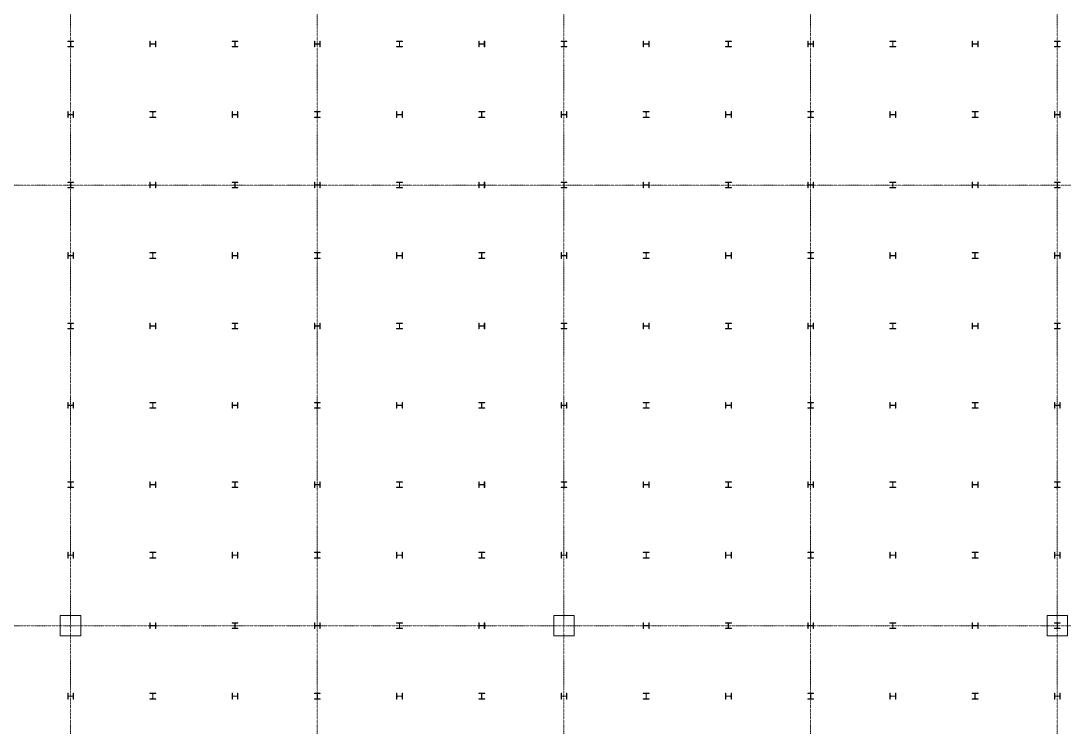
# Model space of a CAD drawing. Extents: x -32000 to 290600, y -111057 to 131250.
# Drawn here: x 33106 to 68632, y 26546 to 50589 of the extents above; entities that cross this region are included whole.
import ezdxf

# ---------------------------------------------------------------- set-up
doc = ezdxf.new("R2010")
doc.units = 0
doc.header["$LTSCALE"] = 5
doc.linetypes.add('H12PL2$0$JJP_三點線', pattern=[0.9, 0.3, -0.15, 0, -0.15, 0, -0.15, 0, -0.15])
doc.layers.add('H12PL2$0$S-COL', color=252, linetype='Continuous')
doc.layers.add('H12PL2$0$S-GRID', color=252, linetype='Continuous')

# ---------------------------------------------------------------- blocks, each defined once
blk = doc.blocks.new('H12PL2')
at = {"layer": 'H12PL2$0$S-COL', "lineweight": 0, "flags": 128}
for points in [[(34900, 49700), (34900, 49712), (34817, 49712, -0.41421356), (34804, 49725), (34804, 49875, -0.41421356), (34817, 49888), (34900, 49888), (34900, 49900), (34700, 49900), (34700, 49888), (34783, 49888, -0.41421356), (34796, 49875), (34796, 49725, -0.41421356), (34783, 49712), (34700, 49712), (34700, 49700)], [(37700, 49900), (37688, 49900), (37688, 49817, -0.41421356), (37675, 49804), (37525, 49804, -0.41421356), (37512, 49817), (37512, 49900), (37500, 49900), (37500, 49700), (37512, 49700), (37512, 49783, -0.41421356), (37525, 49796), (37675, 49796, -0.41421356), (37688, 49783), (37688, 49700), (37700, 49700)], [(40500, 49700), (40500, 49712), (40417, 49712, -0.41421356), (40404, 49725), (40404, 49875, -0.41421356), (40417, 49888), (40500, 49888), (40500, 49900), (40300, 49900), (40300, 49888), (40383, 49888, -0.41421356), (40396, 49875), (40396, 49725, -0.41421356), (40383, 49712), (40300, 49712), (40300, 49700)], [(43300, 49900), (43288, 49900), (43288, 49817, -0.41421356), (43275, 49804), (43125, 49804, -0.41421356), (43112, 49817), (43112, 49900), (43100, 49900), (43100, 49700), (43112, 49700), (43112, 49783, -0.41421356), (43125, 49796), (43275, 49796, -0.41421356), (43288, 49783), (43288, 49700), (43300, 49700)], [(46100, 49700), (46100, 49712), (46017, 49712, -0.41421356), (46004, 49725), (46004, 49875, -0.41421356), (46017, 49888), (46100, 49888), (46100, 49900), (45900, 49900), (45900, 49888), (45983, 49888, -0.41421356), (45996, 49875), (45996, 49725, -0.41421356), (45983, 49712), (45900, 49712), (45900, 49700)], [(48900, 49900), (48888, 49900), (48888, 49817, -0.41421356), (48875, 49804), (48725, 49804, -0.41421356), (48712, 49817), (48712, 49900), (48700, 49900), (48700, 49700), (48712, 49700), (48712, 49783, -0.41421356), (48725, 49796), (48875, 49796, -0.41421356), (48888, 49783), (48888, 49700), (48900, 49700)], [(51700, 49700), (51700, 49712), (51617, 49712, -0.41421356), (51604, 49725), (51604, 49875, -0.41421356), (51617, 49888), (51700, 49888), (51700, 49900), (51500, 49900), (51500, 49888), (51583, 49888, -0.41421356), (51596, 49875), (51596, 49725, -0.41421356), (51583, 49712), (51500, 49712), (51500, 49700)], [(54500, 49900), (54488, 49900), (54488, 49817, -0.41421356), (54475, 49804), (54325, 49804, -0.41421356), (54312, 49817), (54312, 49900), (54300, 49900), (54300, 49700), (54312, 49700), (54312, 49783, -0.41421356), (54325, 49796), (54475, 49796, -0.41421356), (54488, 49783), (54488, 49700), (54500, 49700)], [(57300, 49700), (57300, 49712), (57217, 49712, -0.41421356), (57204, 49725), (57204, 49875, -0.41421356), (57217, 49888), (57300, 49888), (57300, 49900), (57100, 49900), (57100, 49888), (57183, 49888, -0.41421356), (57196, 49875), (57196, 49725, -0.41421356), (57183, 49712), (57100, 49712), (57100, 49700)], [(60100, 49900), (60088, 49900), (60088, 49817, -0.41421356), (60075, 49804), (59925, 49804, -0.41421356), (59912, 49817), (59912, 49900), (59900, 49900), (59900, 49700), (59912, 49700), (59912, 49783, -0.41421356), (59925, 49796), (60075, 49796, -0.41421356), (60088, 49783), (60088, 49700), (60100, 49700)], [(62900, 49700), (62900, 49712), (62817, 49712, -0.41421356), (62804, 49725), (62804, 49875, -0.41421356), (62817, 49888), (62900, 49888), (62900, 49900), (62700, 49900), (62700, 49888), (62783, 49888, -0.41421356), (62796, 49875), (62796, 49725, -0.41421356), (62783, 49712), (62700, 49712), (62700, 49700)], [(65700, 49900), (65688, 49900), (65688, 49817, -0.41421356), (65675, 49804), (65525, 49804, -0.41421356), (65512, 49817), (65512, 49900), (65500, 49900), (65500, 49700), (65512, 49700), (65512, 49783, -0.41421356), (65525, 49796), (65675, 49796, -0.41421356), (65688, 49783), (65688, 49700), (65700, 49700)], [(68500, 49700), (68500, 49712), (68417, 49712, -0.41421356), (68404, 49725), (68404, 49875, -0.41421356), (68417, 49888), (68500, 49888), (68500, 49900), (68300, 49900), (68300, 49888), (68383, 49888, -0.41421356), (68396, 49875), (68396, 49725, -0.41421356), (68383, 49712), (68300, 49712), (68300, 49700)], [(34900, 47500), (34888, 47500), (34888, 47417, -0.41421356), (34875, 47404), (34725, 47404, -0.41421356), (34712, 47417), (34712, 47500), (34700, 47500), (34700, 47300), (34712, 47300), (34712, 47383, -0.41421356), (34725, 47396), (34875, 47396, -0.41421356), (34888, 47383), (34888, 47300), (34900, 47300)], [(37700, 47300), (37700, 47312), (37617, 47312, -0.41421356), (37604, 47325), (37604, 47475, -0.41421356), (37617, 47488), (37700, 47488), (37700, 47500), (37500, 47500), (37500, 47488), (37583, 47488, -0.41421356), (37596, 47475), (37596, 47325, -0.41421356), (37583, 47312), (37500, 47312), (37500, 47300)], [(40500, 47500), (40488, 47500), (40488, 47417, -0.41421356), (40475, 47404), (40325, 47404, -0.41421356), (40312, 47417), (40312, 47500), (40300, 47500), (40300, 47300), (40312, 47300), (40312, 47383, -0.41421356), (40325, 47396), (40475, 47396, -0.41421356), (40488, 47383), (40488, 47300), (40500, 47300)], [(43300, 47300), (43300, 47312), (43217, 47312, -0.41421356), (43204, 47325), (43204, 47475, -0.41421356), (43217, 47488), (43300, 47488), (43300, 47500), (43100, 47500), (43100, 47488), (43183, 47488, -0.41421356), (43196, 47475), (43196, 47325, -0.41421356), (43183, 47312), (43100, 47312), (43100, 47300)], [(46100, 47500), (46088, 47500), (46088, 47417, -0.41421356), (46075, 47404), (45925, 47404, -0.41421356), (45912, 47417), (45912, 47500), (45900, 47500), (45900, 47300), (45912, 47300), (45912, 47383, -0.41421356), (45925, 47396), (46075, 47396, -0.41421356), (46088, 47383), (46088, 47300), (46100, 47300)], [(48900, 47300), (48900, 47312), (48817, 47312, -0.41421356), (48804, 47325), (48804, 47475, -0.41421356), (48817, 47488), (48900, 47488), (48900, 47500), (48700, 47500), (48700, 47488), (48783, 47488, -0.41421356), (48796, 47475), (48796, 47325, -0.41421356), (48783, 47312), (48700, 47312), (48700, 47300)], [(51700, 47500), (51688, 47500), (51688, 47417, -0.41421356), (51675, 47404), (51525, 47404, -0.41421356), (51512, 47417), (51512, 47500), (51500, 47500), (51500, 47300), (51512, 47300), (51512, 47383, -0.41421356), (51525, 47396), (51675, 47396, -0.41421356), (51688, 47383), (51688, 47300), (51700, 47300)], [(54500, 47300), (54500, 47312), (54417, 47312, -0.41421356), (54404, 47325), (54404, 47475, -0.41421356), (54417, 47488), (54500, 47488), (54500, 47500), (54300, 47500), (54300, 47488), (54383, 47488, -0.41421356), (54396, 47475), (54396, 47325, -0.41421356), (54383, 47312), (54300, 47312), (54300, 47300)], [(57300, 47500), (57288, 47500), (57288, 47417, -0.41421356), (57275, 47404), (57125, 47404, -0.41421356), (57112, 47417), (57112, 47500), (57100, 47500), (57100, 47300), (57112, 47300), (57112, 47383, -0.41421356), (57125, 47396), (57275, 47396, -0.41421356), (57288, 47383), (57288, 47300), (57300, 47300)], [(60100, 47300), (60100, 47312), (60017, 47312, -0.41421356), (60004, 47325), (60004, 47475, -0.41421356), (60017, 47488), (60100, 47488), (60100, 47500), (59900, 47500), (59900, 47488), (59983, 47488, -0.41421356), (59996, 47475), (59996, 47325, -0.41421356), (59983, 47312), (59900, 47312), (59900, 47300)], [(62900, 47500), (62888, 47500), (62888, 47417, -0.41421356), (62875, 47404), (62725, 47404, -0.41421356), (62712, 47417), (62712, 47500), (62700, 47500), (62700, 47300), (62712, 47300), (62712, 47383, -0.41421356), (62725, 47396), (62875, 47396, -0.41421356), (62888, 47383), (62888, 47300), (62900, 47300)], [(65700, 47300), (65700, 47312), (65617, 47312, -0.41421356), (65604, 47325), (65604, 47475, -0.41421356), (65617, 47488), (65700, 47488), (65700, 47500), (65500, 47500), (65500, 47488), (65583, 47488, -0.41421356), (65596, 47475), (65596, 47325, -0.41421356), (65583, 47312), (65500, 47312), (65500, 47300)], [(68500, 47500), (68488, 47500), (68488, 47417, -0.41421356), (68475, 47404), (68325, 47404, -0.41421356), (68312, 47417), (68312, 47500), (68300, 47500), (68300, 47300), (68312, 47300), (68312, 47383, -0.41421356), (68325, 47396), (68475, 47396, -0.41421356), (68488, 47383), (68488, 47300), (68500, 47300)], [(34900, 44900), (34900, 44912), (34817, 44912, -0.41421356), (34804, 44925), (34804, 45075, -0.41421356), (34817, 45088), (34900, 45088), (34900, 45100), (34700, 45100), (34700, 45088), (34783, 45088, -0.41421356), (34796, 45075), (34796, 44925, -0.41421356), (34783, 44912), (34700, 44912), (34700, 44900)], [(37700, 45100), (37688, 45100), (37688, 45017, -0.41421356), (37675, 45004), (37525, 45004, -0.41421356), (37512, 45017), (37512, 45100), (37500, 45100), (37500, 44900), (37512, 44900), (37512, 44983, -0.41421356), (37525, 44996), (37675, 44996, -0.41421356), (37688, 44983), (37688, 44900), (37700, 44900)], [(40500, 44900), (40500, 44912), (40417, 44912, -0.41421356), (40404, 44925), (40404, 45075, -0.41421356), (40417, 45088), (40500, 45088), (40500, 45100), (40300, 45100), (40300, 45088), (40383, 45088, -0.41421356), (40396, 45075), (40396, 44925, -0.41421356), (40383, 44912), (40300, 44912), (40300, 44900)], [(43300, 45100), (43288, 45100), (43288, 45017, -0.41421356), (43275, 45004), (43125, 45004, -0.41421356), (43112, 45017), (43112, 45100), (43100, 45100), (43100, 44900), (43112, 44900), (43112, 44983, -0.41421356), (43125, 44996), (43275, 44996, -0.41421356), (43288, 44983), (43288, 44900), (43300, 44900)], [(46100, 44900), (46100, 44912), (46017, 44912, -0.41421356), (46004, 44925), (46004, 45075, -0.41421356), (46017, 45088), (46100, 45088), (46100, 45100), (45900, 45100), (45900, 45088), (45983, 45088, -0.41421356), (45996, 45075), (45996, 44925, -0.41421356), (45983, 44912), (45900, 44912), (45900, 44900)], [(48900, 45100), (48888, 45100), (48888, 45017, -0.41421356), (48875, 45004), (48725, 45004, -0.41421356), (48712, 45017), (48712, 45100), (48700, 45100), (48700, 44900), (48712, 44900), (48712, 44983, -0.41421356), (48725, 44996), (48875, 44996, -0.41421356), (48888, 44983), (48888, 44900), (48900, 44900)], [(51700, 44900), (51700, 44912), (51617, 44912, -0.41421356), (51604, 44925), (51604, 45075, -0.41421356), (51617, 45088), (51700, 45088), (51700, 45100), (51500, 45100), (51500, 45088), (51583, 45088, -0.41421356), (51596, 45075), (51596, 44925, -0.41421356), (51583, 44912), (51500, 44912), (51500, 44900)], [(54500, 45100), (54488, 45100), (54488, 45017, -0.41421356), (54475, 45004), (54325, 45004, -0.41421356), (54312, 45017), (54312, 45100), (54300, 45100), (54300, 44900), (54312, 44900), (54312, 44983, -0.41421356), (54325, 44996), (54475, 44996, -0.41421356), (54488, 44983), (54488, 44900), (54500, 44900)], [(57300, 44900), (57300, 44912), (57217, 44912, -0.41421356), (57204, 44925), (57204, 45075, -0.41421356), (57217, 45088), (57300, 45088), (57300, 45100), (57100, 45100), (57100, 45088), (57183, 45088, -0.41421356), (57196, 45075), (57196, 44925, -0.41421356), (57183, 44912), (57100, 44912), (57100, 44900)], [(60100, 45100), (60088, 45100), (60088, 45017, -0.41421356), (60075, 45004), (59925, 45004, -0.41421356), (59912, 45017), (59912, 45100), (59900, 45100), (59900, 44900), (59912, 44900), (59912, 44983, -0.41421356), (59925, 44996), (60075, 44996, -0.41421356), (60088, 44983), (60088, 44900), (60100, 44900)], [(62900, 44900), (62900, 44912), (62817, 44912, -0.41421356), (62804, 44925), (62804, 45075, -0.41421356), (62817, 45088), (62900, 45088), (62900, 45100), (62700, 45100), (62700, 45088), (62783, 45088, -0.41421356), (62796, 45075), (62796, 44925, -0.41421356), (62783, 44912), (62700, 44912), (62700, 44900)], [(65700, 45100), (65688, 45100), (65688, 45017, -0.41421356), (65675, 45004), (65525, 45004, -0.41421356), (65512, 45017), (65512, 45100), (65500, 45100), (65500, 44900), (65512, 44900), (65512, 44983, -0.41421356), (65525, 44996), (65675, 44996, -0.41421356), (65688, 44983), (65688, 44900), (65700, 44900)], [(68500, 44900), (68500, 44912), (68417, 44912, -0.41421356), (68404, 44925), (68404, 45075, -0.41421356), (68417, 45088), (68500, 45088), (68500, 45100), (68300, 45100), (68300, 45088), (68383, 45088, -0.41421356), (68396, 45075), (68396, 44925, -0.41421356), (68383, 44912), (68300, 44912), (68300, 44900)], [(34900, 42700), (34888, 42700), (34888, 42617, -0.41421356), (34875, 42604), (34725, 42604, -0.41421356), (34712, 42617), (34712, 42700), (34700, 42700), (34700, 42500), (34712, 42500), (34712, 42583, -0.41421356), (34725, 42596), (34875, 42596, -0.41421356), (34888, 42583), (34888, 42500), (34900, 42500)], [(37700, 42500), (37700, 42512), (37617, 42512, -0.41421356), (37604, 42525), (37604, 42675, -0.41421356), (37617, 42688), (37700, 42688), (37700, 42700), (37500, 42700), (37500, 42688), (37583, 42688, -0.41421356), (37596, 42675), (37596, 42525, -0.41421356), (37583, 42512), (37500, 42512), (37500, 42500)], [(40500, 42700), (40488, 42700), (40488, 42617, -0.41421356), (40475, 42604), (40325, 42604, -0.41421356), (40312, 42617), (40312, 42700), (40300, 42700), (40300, 42500), (40312, 42500), (40312, 42583, -0.41421356), (40325, 42596), (40475, 42596, -0.41421356), (40488, 42583), (40488, 42500), (40500, 42500)], [(43300, 42500), (43300, 42512), (43217, 42512, -0.41421356), (43204, 42525), (43204, 42675, -0.41421356), (43217, 42688), (43300, 42688), (43300, 42700), (43100, 42700), (43100, 42688), (43183, 42688, -0.41421356), (43196, 42675), (43196, 42525, -0.41421356), (43183, 42512), (43100, 42512), (43100, 42500)], [(46100, 42700), (46088, 42700), (46088, 42617, -0.41421356), (46075, 42604), (45925, 42604, -0.41421356), (45912, 42617), (45912, 42700), (45900, 42700), (45900, 42500), (45912, 42500), (45912, 42583, -0.41421356), (45925, 42596), (46075, 42596, -0.41421356), (46088, 42583), (46088, 42500), (46100, 42500)], [(48900, 42500), (48900, 42512), (48817, 42512, -0.41421356), (48804, 42525), (48804, 42675, -0.41421356), (48817, 42688), (48900, 42688), (48900, 42700), (48700, 42700), (48700, 42688), (48783, 42688, -0.41421356), (48796, 42675), (48796, 42525, -0.41421356), (48783, 42512), (48700, 42512), (48700, 42500)], [(51700, 42700), (51688, 42700), (51688, 42617, -0.41421356), (51675, 42604), (51525, 42604, -0.41421356), (51512, 42617), (51512, 42700), (51500, 42700), (51500, 42500), (51512, 42500), (51512, 42583, -0.41421356), (51525, 42596), (51675, 42596, -0.41421356), (51688, 42583), (51688, 42500), (51700, 42500)], [(54500, 42500), (54500, 42512), (54417, 42512, -0.41421356), (54404, 42525), (54404, 42675, -0.41421356), (54417, 42688), (54500, 42688), (54500, 42700), (54300, 42700), (54300, 42688), (54383, 42688, -0.41421356), (54396, 42675), (54396, 42525, -0.41421356), (54383, 42512), (54300, 42512), (54300, 42500)], [(57300, 42700), (57288, 42700), (57288, 42617, -0.41421356), (57275, 42604), (57125, 42604, -0.41421356), (57112, 42617), (57112, 42700), (57100, 42700), (57100, 42500), (57112, 42500), (57112, 42583, -0.41421356), (57125, 42596), (57275, 42596, -0.41421356), (57288, 42583), (57288, 42500), (57300, 42500)], [(60100, 42500), (60100, 42512), (60017, 42512, -0.41421356), (60004, 42525), (60004, 42675, -0.41421356), (60017, 42688), (60100, 42688), (60100, 42700), (59900, 42700), (59900, 42688), (59983, 42688, -0.41421356), (59996, 42675), (59996, 42525, -0.41421356), (59983, 42512), (59900, 42512), (59900, 42500)], [(62900, 42700), (62888, 42700), (62888, 42617, -0.41421356), (62875, 42604), (62725, 42604, -0.41421356), (62712, 42617), (62712, 42700), (62700, 42700), (62700, 42500), (62712, 42500), (62712, 42583, -0.41421356), (62725, 42596), (62875, 42596, -0.41421356), (62888, 42583), (62888, 42500), (62900, 42500)], [(65700, 42500), (65700, 42512), (65617, 42512, -0.41421356), (65604, 42525), (65604, 42675, -0.41421356), (65617, 42688), (65700, 42688), (65700, 42700), (65500, 42700), (65500, 42688), (65583, 42688, -0.41421356), (65596, 42675), (65596, 42525, -0.41421356), (65583, 42512), (65500, 42512), (65500, 42500)], [(68500, 42700), (68488, 42700), (68488, 42617, -0.41421356), (68475, 42604), (68325, 42604, -0.41421356), (68312, 42617), (68312, 42700), (68300, 42700), (68300, 42500), (68312, 42500), (68312, 42583, -0.41421356), (68325, 42596), (68475, 42596, -0.41421356), (68488, 42583), (68488, 42500), (68500, 42500)], [(34900, 40100), (34900, 40112), (34817, 40112, -0.41421356), (34804, 40125), (34804, 40275, -0.41421356), (34817, 40288), (34900, 40288), (34900, 40300), (34700, 40300), (34700, 40288), (34783, 40288, -0.41421356), (34796, 40275), (34796, 40125, -0.41421356), (34783, 40112), (34700, 40112), (34700, 40100)], [(37700, 40300), (37688, 40300), (37688, 40217, -0.41421356), (37675, 40204), (37525, 40204, -0.41421356), (37512, 40217), (37512, 40300), (37500, 40300), (37500, 40100), (37512, 40100), (37512, 40183, -0.41421356), (37525, 40196), (37675, 40196, -0.41421356), (37688, 40183), (37688, 40100), (37700, 40100)], [(40500, 40100), (40500, 40112), (40417, 40112, -0.41421356), (40404, 40125), (40404, 40275, -0.41421356), (40417, 40288), (40500, 40288), (40500, 40300), (40300, 40300), (40300, 40288), (40383, 40288, -0.41421356), (40396, 40275), (40396, 40125, -0.41421356), (40383, 40112), (40300, 40112), (40300, 40100)], [(43300, 40300), (43288, 40300), (43288, 40217, -0.41421356), (43275, 40204), (43125, 40204, -0.41421356), (43112, 40217), (43112, 40300), (43100, 40300), (43100, 40100), (43112, 40100), (43112, 40183, -0.41421356), (43125, 40196), (43275, 40196, -0.41421356), (43288, 40183), (43288, 40100), (43300, 40100)], [(46100, 40100), (46100, 40112), (46017, 40112, -0.41421356), (46004, 40125), (46004, 40275, -0.41421356), (46017, 40288), (46100, 40288), (46100, 40300), (45900, 40300), (45900, 40288), (45983, 40288, -0.41421356), (45996, 40275), (45996, 40125, -0.41421356), (45983, 40112), (45900, 40112), (45900, 40100)], [(48900, 40300), (48888, 40300), (48888, 40217, -0.41421356), (48875, 40204), (48725, 40204, -0.41421356), (48712, 40217), (48712, 40300), (48700, 40300), (48700, 40100), (48712, 40100), (48712, 40183, -0.41421356), (48725, 40196), (48875, 40196, -0.41421356), (48888, 40183), (48888, 40100), (48900, 40100)], [(51700, 40100), (51700, 40112), (51617, 40112, -0.41421356), (51604, 40125), (51604, 40275, -0.41421356), (51617, 40288), (51700, 40288), (51700, 40300), (51500, 40300), (51500, 40288), (51583, 40288, -0.41421356), (51596, 40275), (51596, 40125, -0.41421356), (51583, 40112), (51500, 40112), (51500, 40100)], [(54500, 40300), (54488, 40300), (54488, 40217, -0.41421356), (54475, 40204), (54325, 40204, -0.41421356), (54312, 40217), (54312, 40300), (54300, 40300), (54300, 40100), (54312, 40100), (54312, 40183, -0.41421356), (54325, 40196), (54475, 40196, -0.41421356), (54488, 40183), (54488, 40100), (54500, 40100)], [(57300, 40100), (57300, 40112), (57217, 40112, -0.41421356), (57204, 40125), (57204, 40275, -0.41421356), (57217, 40288), (57300, 40288), (57300, 40300), (57100, 40300), (57100, 40288), (57183, 40288, -0.41421356), (57196, 40275), (57196, 40125, -0.41421356), (57183, 40112), (57100, 40112), (57100, 40100)], [(60100, 40300), (60088, 40300), (60088, 40217, -0.41421356), (60075, 40204), (59925, 40204, -0.41421356), (59912, 40217), (59912, 40300), (59900, 40300), (59900, 40100), (59912, 40100), (59912, 40183, -0.41421356), (59925, 40196), (60075, 40196, -0.41421356), (60088, 40183), (60088, 40100), (60100, 40100)], [(62900, 40100), (62900, 40112), (62817, 40112, -0.41421356), (62804, 40125), (62804, 40275, -0.41421356), (62817, 40288), (62900, 40288), (62900, 40300), (62700, 40300), (62700, 40288), (62783, 40288, -0.41421356), (62796, 40275), (62796, 40125, -0.41421356), (62783, 40112), (62700, 40112), (62700, 40100)], [(65700, 40300), (65688, 40300), (65688, 40217, -0.41421356), (65675, 40204), (65525, 40204, -0.41421356), (65512, 40217), (65512, 40300), (65500, 40300), (65500, 40100), (65512, 40100), (65512, 40183, -0.41421356), (65525, 40196), (65675, 40196, -0.41421356), (65688, 40183), (65688, 40100), (65700, 40100)], [(68500, 40100), (68500, 40112), (68417, 40112, -0.41421356), (68404, 40125), (68404, 40275, -0.41421356), (68417, 40288), (68500, 40288), (68500, 40300), (68300, 40300), (68300, 40288), (68383, 40288, -0.41421356), (68396, 40275), (68396, 40125, -0.41421356), (68383, 40112), (68300, 40112), (68300, 40100)], [(34900, 37600), (34888, 37600), (34888, 37517, -0.41421356), (34875, 37504), (34725, 37504, -0.41421356), (34712, 37517), (34712, 37600), (34700, 37600), (34700, 37400), (34712, 37400), (34712, 37483, -0.41421356), (34725, 37496), (34875, 37496, -0.41421356), (34888, 37483), (34888, 37400), (34900, 37400)], [(37700, 37400), (37700, 37412), (37617, 37412, -0.41421356), (37604, 37425), (37604, 37575, -0.41421356), (37617, 37588), (37700, 37588), (37700, 37600), (37500, 37600), (37500, 37588), (37583, 37588, -0.41421356), (37596, 37575), (37596, 37425, -0.41421356), (37583, 37412), (37500, 37412), (37500, 37400)], [(40500, 37600), (40488, 37600), (40488, 37517, -0.41421356), (40475, 37504), (40325, 37504, -0.41421356), (40312, 37517), (40312, 37600), (40300, 37600), (40300, 37400), (40312, 37400), (40312, 37483, -0.41421356), (40325, 37496), (40475, 37496, -0.41421356), (40488, 37483), (40488, 37400), (40500, 37400)], [(43300, 37400), (43300, 37412), (43217, 37412, -0.41421356), (43204, 37425), (43204, 37575, -0.41421356), (43217, 37588), (43300, 37588), (43300, 37600), (43100, 37600), (43100, 37588), (43183, 37588, -0.41421356), (43196, 37575), (43196, 37425, -0.41421356), (43183, 37412), (43100, 37412), (43100, 37400)], [(46100, 37600), (46088, 37600), (46088, 37517, -0.41421356), (46075, 37504), (45925, 37504, -0.41421356), (45912, 37517), (45912, 37600), (45900, 37600), (45900, 37400), (45912, 37400), (45912, 37483, -0.41421356), (45925, 37496), (46075, 37496, -0.41421356), (46088, 37483), (46088, 37400), (46100, 37400)], [(48900, 37400), (48900, 37412), (48817, 37412, -0.41421356), (48804, 37425), (48804, 37575, -0.41421356), (48817, 37588), (48900, 37588), (48900, 37600), (48700, 37600), (48700, 37588), (48783, 37588, -0.41421356), (48796, 37575), (48796, 37425, -0.41421356), (48783, 37412), (48700, 37412), (48700, 37400)], [(51700, 37600), (51688, 37600), (51688, 37517, -0.41421356), (51675, 37504), (51525, 37504, -0.41421356), (51512, 37517), (51512, 37600), (51500, 37600), (51500, 37400), (51512, 37400), (51512, 37483, -0.41421356), (51525, 37496), (51675, 37496, -0.41421356), (51688, 37483), (51688, 37400), (51700, 37400)], [(54500, 37400), (54500, 37412), (54417, 37412, -0.41421356), (54404, 37425), (54404, 37575, -0.41421356), (54417, 37588), (54500, 37588), (54500, 37600), (54300, 37600), (54300, 37588), (54383, 37588, -0.41421356), (54396, 37575), (54396, 37425, -0.41421356), (54383, 37412), (54300, 37412), (54300, 37400)], [(57300, 37600), (57288, 37600), (57288, 37517, -0.41421356), (57275, 37504), (57125, 37504, -0.41421356), (57112, 37517), (57112, 37600), (57100, 37600), (57100, 37400), (57112, 37400), (57112, 37483, -0.41421356), (57125, 37496), (57275, 37496, -0.41421356), (57288, 37483), (57288, 37400), (57300, 37400)], [(60100, 37400), (60100, 37412), (60017, 37412, -0.41421356), (60004, 37425), (60004, 37575, -0.41421356), (60017, 37588), (60100, 37588), (60100, 37600), (59900, 37600), (59900, 37588), (59983, 37588, -0.41421356), (59996, 37575), (59996, 37425, -0.41421356), (59983, 37412), (59900, 37412), (59900, 37400)], [(62900, 37600), (62888, 37600), (62888, 37517, -0.41421356), (62875, 37504), (62725, 37504, -0.41421356), (62712, 37517), (62712, 37600), (62700, 37600), (62700, 37400), (62712, 37400), (62712, 37483, -0.41421356), (62725, 37496), (62875, 37496, -0.41421356), (62888, 37483), (62888, 37400), (62900, 37400)], [(65700, 37400), (65700, 37412), (65617, 37412, -0.41421356), (65604, 37425), (65604, 37575, -0.41421356), (65617, 37588), (65700, 37588), (65700, 37600), (65500, 37600), (65500, 37588), (65583, 37588, -0.41421356), (65596, 37575), (65596, 37425, -0.41421356), (65583, 37412), (65500, 37412), (65500, 37400)], [(68500, 37600), (68488, 37600), (68488, 37517, -0.41421356), (68475, 37504), (68325, 37504, -0.41421356), (68312, 37517), (68312, 37600), (68300, 37600), (68300, 37400), (68312, 37400), (68312, 37483, -0.41421356), (68325, 37496), (68475, 37496, -0.41421356), (68488, 37483), (68488, 37400), (68500, 37400)], [(34900, 34700), (34900, 34712), (34817, 34712, -0.41421356), (34804, 34725), (34804, 34875, -0.41421356), (34817, 34888), (34900, 34888), (34900, 34900), (34700, 34900), (34700, 34888), (34783, 34888, -0.41421356), (34796, 34875), (34796, 34725, -0.41421356), (34783, 34712), (34700, 34712), (34700, 34700)], [(37700, 34900), (37688, 34900), (37688, 34817, -0.41421356), (37675, 34804), (37525, 34804, -0.41421356), (37512, 34817), (37512, 34900), (37500, 34900), (37500, 34700), (37512, 34700), (37512, 34783, -0.41421356), (37525, 34796), (37675, 34796, -0.41421356), (37688, 34783), (37688, 34700), (37700, 34700)], [(40500, 34700), (40500, 34712), (40417, 34712, -0.41421356), (40404, 34725), (40404, 34875, -0.41421356), (40417, 34888), (40500, 34888), (40500, 34900), (40300, 34900), (40300, 34888), (40383, 34888, -0.41421356), (40396, 34875), (40396, 34725, -0.41421356), (40383, 34712), (40300, 34712), (40300, 34700)], [(43300, 34900), (43288, 34900), (43288, 34817, -0.41421356), (43275, 34804), (43125, 34804, -0.41421356), (43112, 34817), (43112, 34900), (43100, 34900), (43100, 34700), (43112, 34700), (43112, 34783, -0.41421356), (43125, 34796), (43275, 34796, -0.41421356), (43288, 34783), (43288, 34700), (43300, 34700)], [(46100, 34700), (46100, 34712), (46017, 34712, -0.41421356), (46004, 34725), (46004, 34875, -0.41421356), (46017, 34888), (46100, 34888), (46100, 34900), (45900, 34900), (45900, 34888), (45983, 34888, -0.41421356), (45996, 34875), (45996, 34725, -0.41421356), (45983, 34712), (45900, 34712), (45900, 34700)], [(48900, 34900), (48888, 34900), (48888, 34817, -0.41421356), (48875, 34804), (48725, 34804, -0.41421356), (48712, 34817), (48712, 34900), (48700, 34900), (48700, 34700), (48712, 34700), (48712, 34783, -0.41421356), (48725, 34796), (48875, 34796, -0.41421356), (48888, 34783), (48888, 34700), (48900, 34700)], [(51700, 34700), (51700, 34712), (51617, 34712, -0.41421356), (51604, 34725), (51604, 34875, -0.41421356), (51617, 34888), (51700, 34888), (51700, 34900), (51500, 34900), (51500, 34888), (51583, 34888, -0.41421356), (51596, 34875), (51596, 34725, -0.41421356), (51583, 34712), (51500, 34712), (51500, 34700)], [(54500, 34900), (54488, 34900), (54488, 34817, -0.41421356), (54475, 34804), (54325, 34804, -0.41421356), (54312, 34817), (54312, 34900), (54300, 34900), (54300, 34700), (54312, 34700), (54312, 34783, -0.41421356), (54325, 34796), (54475, 34796, -0.41421356), (54488, 34783), (54488, 34700), (54500, 34700)], [(57300, 34700), (57300, 34712), (57217, 34712, -0.41421356), (57204, 34725), (57204, 34875, -0.41421356), (57217, 34888), (57300, 34888), (57300, 34900), (57100, 34900), (57100, 34888), (57183, 34888, -0.41421356), (57196, 34875), (57196, 34725, -0.41421356), (57183, 34712), (57100, 34712), (57100, 34700)], [(60100, 34900), (60088, 34900), (60088, 34817, -0.41421356), (60075, 34804), (59925, 34804, -0.41421356), (59912, 34817), (59912, 34900), (59900, 34900), (59900, 34700), (59912, 34700), (59912, 34783, -0.41421356), (59925, 34796), (60075, 34796, -0.41421356), (60088, 34783), (60088, 34700), (60100, 34700)], [(62900, 34700), (62900, 34712), (62817, 34712, -0.41421356), (62804, 34725), (62804, 34875, -0.41421356), (62817, 34888), (62900, 34888), (62900, 34900), (62700, 34900), (62700, 34888), (62783, 34888, -0.41421356), (62796, 34875), (62796, 34725, -0.41421356), (62783, 34712), (62700, 34712), (62700, 34700)], [(65700, 34900), (65688, 34900), (65688, 34817, -0.41421356), (65675, 34804), (65525, 34804, -0.41421356), (65512, 34817), (65512, 34900), (65500, 34900), (65500, 34700), (65512, 34700), (65512, 34783, -0.41421356), (65525, 34796), (65675, 34796, -0.41421356), (65688, 34783), (65688, 34700), (65700, 34700)], [(68500, 34700), (68500, 34712), (68417, 34712, -0.41421356), (68404, 34725), (68404, 34875, -0.41421356), (68417, 34888), (68500, 34888), (68500, 34900), (68300, 34900), (68300, 34888), (68383, 34888, -0.41421356), (68396, 34875), (68396, 34725, -0.41421356), (68383, 34712), (68300, 34712), (68300, 34700)], [(34900, 32500), (34888, 32500), (34888, 32417, -0.41421356), (34875, 32404), (34725, 32404, -0.41421356), (34712, 32417), (34712, 32500), (34700, 32500), (34700, 32300), (34712, 32300), (34712, 32383, -0.41421356), (34725, 32396), (34875, 32396, -0.41421356), (34888, 32383), (34888, 32300), (34900, 32300)], [(37700, 32300), (37700, 32312), (37617, 32312, -0.41421356), (37604, 32325), (37604, 32475, -0.41421356), (37617, 32488), (37700, 32488), (37700, 32500), (37500, 32500), (37500, 32488), (37583, 32488, -0.41421356), (37596, 32475), (37596, 32325, -0.41421356), (37583, 32312), (37500, 32312), (37500, 32300)], [(40500, 32500), (40488, 32500), (40488, 32417, -0.41421356), (40475, 32404), (40325, 32404, -0.41421356), (40312, 32417), (40312, 32500), (40300, 32500), (40300, 32300), (40312, 32300), (40312, 32383, -0.41421356), (40325, 32396), (40475, 32396, -0.41421356), (40488, 32383), (40488, 32300), (40500, 32300)], [(43300, 32300), (43300, 32312), (43217, 32312, -0.41421356), (43204, 32325), (43204, 32475, -0.41421356), (43217, 32488), (43300, 32488), (43300, 32500), (43100, 32500), (43100, 32488), (43183, 32488, -0.41421356), (43196, 32475), (43196, 32325, -0.41421356), (43183, 32312), (43100, 32312), (43100, 32300)], [(46100, 32500), (46088, 32500), (46088, 32417, -0.41421356), (46075, 32404), (45925, 32404, -0.41421356), (45912, 32417), (45912, 32500), (45900, 32500), (45900, 32300), (45912, 32300), (45912, 32383, -0.41421356), (45925, 32396), (46075, 32396, -0.41421356), (46088, 32383), (46088, 32300), (46100, 32300)], [(48900, 32300), (48900, 32312), (48817, 32312, -0.41421356), (48804, 32325), (48804, 32475, -0.41421356), (48817, 32488), (48900, 32488), (48900, 32500), (48700, 32500), (48700, 32488), (48783, 32488, -0.41421356), (48796, 32475), (48796, 32325, -0.41421356), (48783, 32312), (48700, 32312), (48700, 32300)], [(51700, 32500), (51688, 32500), (51688, 32417, -0.41421356), (51675, 32404), (51525, 32404, -0.41421356), (51512, 32417), (51512, 32500), (51500, 32500), (51500, 32300), (51512, 32300), (51512, 32383, -0.41421356), (51525, 32396), (51675, 32396, -0.41421356), (51688, 32383), (51688, 32300), (51700, 32300)], [(54500, 32300), (54500, 32312), (54417, 32312, -0.41421356), (54404, 32325), (54404, 32475, -0.41421356), (54417, 32488), (54500, 32488), (54500, 32500), (54300, 32500), (54300, 32488), (54383, 32488, -0.41421356), (54396, 32475), (54396, 32325, -0.41421356), (54383, 32312), (54300, 32312), (54300, 32300)], [(57300, 32500), (57288, 32500), (57288, 32417, -0.41421356), (57275, 32404), (57125, 32404, -0.41421356), (57112, 32417), (57112, 32500), (57100, 32500), (57100, 32300), (57112, 32300), (57112, 32383, -0.41421356), (57125, 32396), (57275, 32396, -0.41421356), (57288, 32383), (57288, 32300), (57300, 32300)], [(60100, 32300), (60100, 32312), (60017, 32312, -0.41421356), (60004, 32325), (60004, 32475, -0.41421356), (60017, 32488), (60100, 32488), (60100, 32500), (59900, 32500), (59900, 32488), (59983, 32488, -0.41421356), (59996, 32475), (59996, 32325, -0.41421356), (59983, 32312), (59900, 32312), (59900, 32300)], [(62900, 32500), (62888, 32500), (62888, 32417, -0.41421356), (62875, 32404), (62725, 32404, -0.41421356), (62712, 32417), (62712, 32500), (62700, 32500), (62700, 32300), (62712, 32300), (62712, 32383, -0.41421356), (62725, 32396), (62875, 32396, -0.41421356), (62888, 32383), (62888, 32300), (62900, 32300)], [(65700, 32300), (65700, 32312), (65617, 32312, -0.41421356), (65604, 32325), (65604, 32475, -0.41421356), (65617, 32488), (65700, 32488), (65700, 32500), (65500, 32500), (65500, 32488), (65583, 32488, -0.41421356), (65596, 32475), (65596, 32325, -0.41421356), (65583, 32312), (65500, 32312), (65500, 32300)], [(68500, 32500), (68488, 32500), (68488, 32417, -0.41421356), (68475, 32404), (68325, 32404, -0.41421356), (68312, 32417), (68312, 32500), (68300, 32500), (68300, 32300), (68312, 32300), (68312, 32383, -0.41421356), (68325, 32396), (68475, 32396, -0.41421356), (68488, 32383), (68488, 32300), (68500, 32300)], [(37700, 30100), (37688, 30100), (37688, 30017, -0.41421356), (37675, 30004), (37525, 30004, -0.41421356), (37512, 30017), (37512, 30100), (37500, 30100), (37500, 29900), (37512, 29900), (37512, 29983, -0.41421356), (37525, 29996), (37675, 29996, -0.41421356), (37688, 29983), (37688, 29900), (37700, 29900)], [(40500, 29900), (40500, 29912), (40417, 29912, -0.41421356), (40404, 29925), (40404, 30075, -0.41421356), (40417, 30088), (40500, 30088), (40500, 30100), (40300, 30100), (40300, 30088), (40383, 30088, -0.41421356), (40396, 30075), (40396, 29925, -0.41421356), (40383, 29912), (40300, 29912), (40300, 29900)], [(43300, 30100), (43288, 30100), (43288, 30017, -0.41421356), (43275, 30004), (43125, 30004, -0.41421356), (43112, 30017), (43112, 30100), (43100, 30100), (43100, 29900), (43112, 29900), (43112, 29983, -0.41421356), (43125, 29996), (43275, 29996, -0.41421356), (43288, 29983), (43288, 29900), (43300, 29900)], [(46100, 29900), (46100, 29912), (46017, 29912, -0.41421356), (46004, 29925), (46004, 30075, -0.41421356), (46017, 30088), (46100, 30088), (46100, 30100), (45900, 30100), (45900, 30088), (45983, 30088, -0.41421356), (45996, 30075), (45996, 29925, -0.41421356), (45983, 29912), (45900, 29912), (45900, 29900)], [(48900, 30100), (48888, 30100), (48888, 30017, -0.41421356), (48875, 30004), (48725, 30004, -0.41421356), (48712, 30017), (48712, 30100), (48700, 30100), (48700, 29900), (48712, 29900), (48712, 29983, -0.41421356), (48725, 29996), (48875, 29996, -0.41421356), (48888, 29983), (48888, 29900), (48900, 29900)], [(54500, 30100), (54488, 30100), (54488, 30017, -0.41421356), (54475, 30004), (54325, 30004, -0.41421356), (54312, 30017), (54312, 30100), (54300, 30100), (54300, 29900), (54312, 29900), (54312, 29983, -0.41421356), (54325, 29996), (54475, 29996, -0.41421356), (54488, 29983), (54488, 29900), (54500, 29900)], [(57300, 29900), (57300, 29912), (57217, 29912, -0.41421356), (57204, 29925), (57204, 30075, -0.41421356), (57217, 30088), (57300, 30088), (57300, 30100), (57100, 30100), (57100, 30088), (57183, 30088, -0.41421356), (57196, 30075), (57196, 29925, -0.41421356), (57183, 29912), (57100, 29912), (57100, 29900)], [(60100, 30100), (60088, 30100), (60088, 30017, -0.41421356), (60075, 30004), (59925, 30004, -0.41421356), (59912, 30017), (59912, 30100), (59900, 30100), (59900, 29900), (59912, 29900), (59912, 29983, -0.41421356), (59925, 29996), (60075, 29996, -0.41421356), (60088, 29983), (60088, 29900), (60100, 29900)], [(62900, 29900), (62900, 29912), (62817, 29912, -0.41421356), (62804, 29925), (62804, 30075, -0.41421356), (62817, 30088), (62900, 30088), (62900, 30100), (62700, 30100), (62700, 30088), (62783, 30088, -0.41421356), (62796, 30075), (62796, 29925, -0.41421356), (62783, 29912), (62700, 29912), (62700, 29900)], [(65700, 30100), (65688, 30100), (65688, 30017, -0.41421356), (65675, 30004), (65525, 30004, -0.41421356), (65512, 30017), (65512, 30100), (65500, 30100), (65500, 29900), (65512, 29900), (65512, 29983, -0.41421356), (65525, 29996), (65675, 29996, -0.41421356), (65688, 29983), (65688, 29900), (65700, 29900)], [(68500, 29900), (68500, 29912), (68417, 29912, -0.41421356), (68404, 29925), (68404, 30075, -0.41421356), (68417, 30088), (68500, 30088), (68500, 30100), (68300, 30100), (68300, 30088), (68383, 30088, -0.41421356), (68396, 30075), (68396, 29925, -0.41421356), (68383, 29912), (68300, 29912), (68300, 29900)], [(34900, 27700), (34888, 27700), (34888, 27617, -0.41421356), (34875, 27604), (34725, 27604, -0.41421356), (34712, 27617), (34712, 27700), (34700, 27700), (34700, 27500), (34712, 27500), (34712, 27583, -0.41421356), (34725, 27596), (34875, 27596, -0.41421356), (34888, 27583), (34888, 27500), (34900, 27500)], [(37700, 27500), (37700, 27512), (37617, 27512, -0.41421356), (37604, 27525), (37604, 27675, -0.41421356), (37617, 27688), (37700, 27688), (37700, 27700), (37500, 27700), (37500, 27688), (37583, 27688, -0.41421356), (37596, 27675), (37596, 27525, -0.41421356), (37583, 27512), (37500, 27512), (37500, 27500)], [(40500, 27700), (40488, 27700), (40488, 27617, -0.41421356), (40475, 27604), (40325, 27604, -0.41421356), (40312, 27617), (40312, 27700), (40300, 27700), (40300, 27500), (40312, 27500), (40312, 27583, -0.41421356), (40325, 27596), (40475, 27596, -0.41421356), (40488, 27583), (40488, 27500), (40500, 27500)], [(43300, 27500), (43300, 27512), (43217, 27512, -0.41421356), (43204, 27525), (43204, 27675, -0.41421356), (43217, 27688), (43300, 27688), (43300, 27700), (43100, 27700), (43100, 27688), (43183, 27688, -0.41421356), (43196, 27675), (43196, 27525, -0.41421356), (43183, 27512), (43100, 27512), (43100, 27500)], [(46100, 27700), (46088, 27700), (46088, 27617, -0.41421356), (46075, 27604), (45925, 27604, -0.41421356), (45912, 27617), (45912, 27700), (45900, 27700), (45900, 27500), (45912, 27500), (45912, 27583, -0.41421356), (45925, 27596), (46075, 27596, -0.41421356), (46088, 27583), (46088, 27500), (46100, 27500)], [(48900, 27500), (48900, 27512), (48817, 27512, -0.41421356), (48804, 27525), (48804, 27675, -0.41421356), (48817, 27688), (48900, 27688), (48900, 27700), (48700, 27700), (48700, 27688), (48783, 27688, -0.41421356), (48796, 27675), (48796, 27525, -0.41421356), (48783, 27512), (48700, 27512), (48700, 27500)], [(51700, 27700), (51688, 27700), (51688, 27617, -0.41421356), (51675, 27604), (51525, 27604, -0.41421356), (51512, 27617), (51512, 27700), (51500, 27700), (51500, 27500), (51512, 27500), (51512, 27583, -0.41421356), (51525, 27596), (51675, 27596, -0.41421356), (51688, 27583), (51688, 27500), (51700, 27500)], [(54500, 27500), (54500, 27512), (54417, 27512, -0.41421356), (54404, 27525), (54404, 27675, -0.41421356), (54417, 27688), (54500, 27688), (54500, 27700), (54300, 27700), (54300, 27688), (54383, 27688, -0.41421356), (54396, 27675), (54396, 27525, -0.41421356), (54383, 27512), (54300, 27512), (54300, 27500)], [(57300, 27700), (57288, 27700), (57288, 27617, -0.41421356), (57275, 27604), (57125, 27604, -0.41421356), (57112, 27617), (57112, 27700), (57100, 27700), (57100, 27500), (57112, 27500), (57112, 27583, -0.41421356), (57125, 27596), (57275, 27596, -0.41421356), (57288, 27583), (57288, 27500), (57300, 27500)], [(60100, 27500), (60100, 27512), (60017, 27512, -0.41421356), (60004, 27525), (60004, 27675, -0.41421356), (60017, 27688), (60100, 27688), (60100, 27700), (59900, 27700), (59900, 27688), (59983, 27688, -0.41421356), (59996, 27675), (59996, 27525, -0.41421356), (59983, 27512), (59900, 27512), (59900, 27500)], [(62900, 27700), (62888, 27700), (62888, 27617, -0.41421356), (62875, 27604), (62725, 27604, -0.41421356), (62712, 27617), (62712, 27700), (62700, 27700), (62700, 27500), (62712, 27500), (62712, 27583, -0.41421356), (62725, 27596), (62875, 27596, -0.41421356), (62888, 27583), (62888, 27500), (62900, 27500)], [(65700, 27500), (65700, 27512), (65617, 27512, -0.41421356), (65604, 27525), (65604, 27675, -0.41421356), (65617, 27688), (65700, 27688), (65700, 27700), (65500, 27700), (65500, 27688), (65583, 27688, -0.41421356), (65596, 27675), (65596, 27525, -0.41421356), (65583, 27512), (65500, 27512), (65500, 27500)], [(68500, 27700), (68488, 27700), (68488, 27617, -0.41421356), (68475, 27604), (68325, 27604, -0.41421356), (68312, 27617), (68312, 27700), (68300, 27700), (68300, 27500), (68312, 27500), (68312, 27583, -0.41421356), (68325, 27596), (68475, 27596, -0.41421356), (68488, 27583), (68488, 27500), (68500, 27500)]]:
    blk.add_lwpolyline(points, format="xyb", close=True, dxfattribs=at)
for points in [[(34450, 29650), (35150, 29650), (35150, 30350), (34450, 30350)], [(51250, 29650), (51950, 29650), (51950, 30350), (51250, 30350)], [(68050, 29650), (68750, 29650), (68750, 30350), (68050, 30350)]]:
    blk.add_lwpolyline(points, close=True, dxfattribs=at)
at = {"layer": 'H12PL2$0$S-GRID', "linetype": 'H12PL2$0$JJP_三點線', "lineweight": 0}
for p, q in [((34800, 128250), (34800, -28000)), ((43200, 128250), (43200, -28000)), ((51600, 128250), (51600, -28000)), ((60000, 128250), (60000, -28000)), ((68400, 128250), (68400, -28000)), ((-29000, 45000), (289600, 45000)), ((-29000, 30000), (289600, 30000))]:
    blk.add_line(p, q, dxfattribs=at)

msp = doc.modelspace()

# ---------------------------------------------------------------- block references
msp.add_blockref('H12PL2', (0, 0))

doc.saveas('drawing.dxf')
